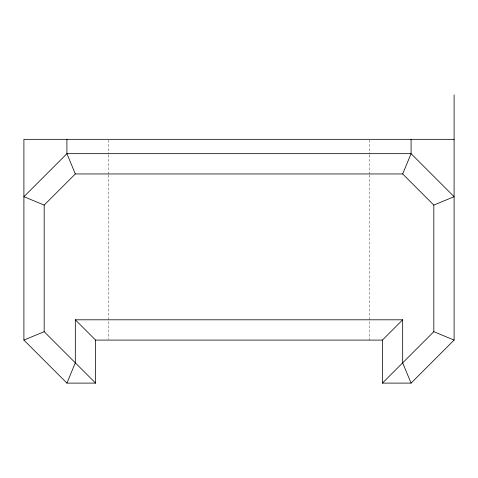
<?xml version="1.0" encoding="UTF-8"?>
<svg xmlns="http://www.w3.org/2000/svg" width="478" height="478" viewBox="0 0 478 478"><rect width="100%" height="100%" fill="white"/><g stroke="black" fill="none" stroke-linecap="round" stroke-linejoin="round"><path stroke-width="0.36" stroke-dasharray="2.39 1.79" d="M369.494 140.072L369.494 154.257M369.494 155.003L369.494 174.404M369.494 175.151L369.494 340.091M108.506 140.072L108.506 154.257M108.506 155.003L108.506 174.404M108.506 175.151L108.506 339.344"/><path stroke-width="0.72" d="M75.321 319.806L95.6 340.091L95.6 383.111L66.92 383.111L75.321 362.826L75.321 319.806L402.679 319.806L402.679 362.826L411.08 383.111L382.4 383.111L382.4 340.091L402.679 319.806M95.6 383.111L44.179 331.69L44.179 205.086L75.321 173.95L402.679 173.95L411.08 153.671L411.08 139.331M382.4 383.111L433.821 331.69L433.821 205.086L402.679 173.95M411.08 383.111L454.1 340.091L454.1 94.889M66.92 383.111L23.9 340.091L44.179 331.69M433.821 205.086L454.1 196.691L411.08 153.671L66.92 153.671L23.9 196.691L44.179 205.086M454.1 139.331L23.9 139.331L23.9 340.091M95.6 340.091L382.4 340.091M433.821 331.69L454.1 340.091M75.321 173.95L66.92 153.671L66.92 139.331"/></g></svg>
